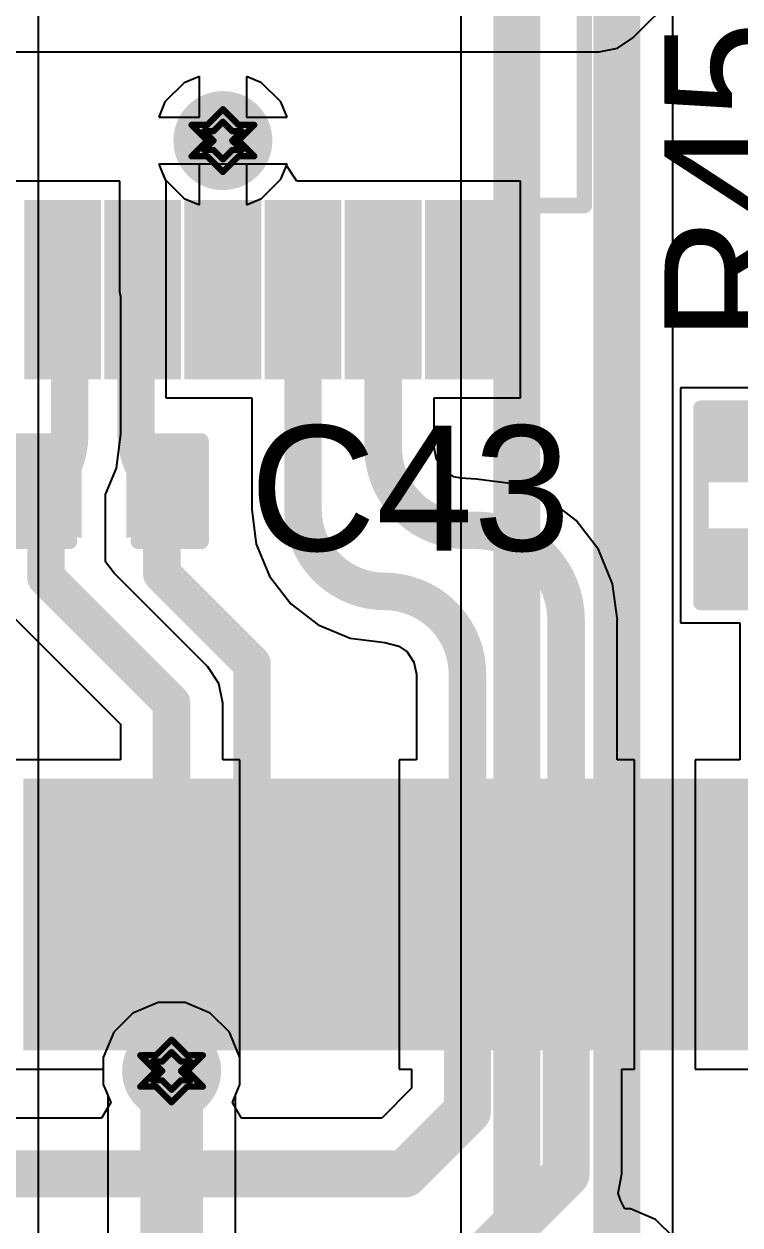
# Model space of a CAD drawing. Header units: inches. Extents: x -18 to 237, y -41 to 211.
# Drawn here: x 58.94 to 64.75, y 59.66 to 69.4 of the extents above; entities that cross this region are included whole.
import ezdxf

# ---------------------------------------------------------------- set-up
doc = ezdxf.new("R2010")
doc.units = ezdxf.units.IN
for name, color, linetype in [('Bottom Layer', 5, 'Continuous'), ('Bottom Solder', 6, 'Continuous'), ('Drill Drawing', 1, 'Continuous'), ('Top Layer', 1, 'Continuous'), ('Top Overlay', 2, 'Continuous'), ('Top Paste', 8, 'Continuous'), ('Top Solder', 216, 'Continuous'), ('Via Holes', 16, 'Continuous')]:
    doc.layers.add(name, color=color, linetype=linetype)
doc.styles.add('Arial', font='', dxfattribs={"height": 0.2})
doc.styles.get('Arial').set_extended_font_data('Arial')

# ---------------------------------------------------------------- blocks, each defined once
blk = doc.blocks.new('SSOP_28_208____25')
at = {"layer": 'Top Layer'}
for points in [[(-4.025, -0.765), (-2.775, -0.765), (-2.775, -1.185), (-4.025, -1.185)], [(-4.025, -1.415), (-2.775, -1.415), (-2.775, -1.835), (-4.025, -1.835)], [(-4.025, -2.065), (-2.775, -2.065), (-2.775, -2.485), (-4.025, -2.485)], [(-4.025, -2.715), (-2.775, -2.715), (-2.775, -3.135), (-4.025, -3.135)], [(-4.025, -3.365), (-2.775, -3.365), (-2.775, -3.785), (-4.025, -3.785)], [(-4.025, -4.015), (-2.775, -4.015), (-2.775, -4.435), (-4.025, -4.435)]]:
    blk.add_hatch(color=1, dxfattribs=at).paths.add_polyline_path(points)
at = {"layer": 'Top Paste'}
for points in [[(-4.025, -0.765), (-2.775, -0.765), (-2.775, -1.185), (-4.025, -1.185)], [(-4.025, -1.415), (-2.775, -1.415), (-2.775, -1.835), (-4.025, -1.835)], [(-4.025, -2.065), (-2.775, -2.065), (-2.775, -2.485), (-4.025, -2.485)], [(-4.025, -2.715), (-2.775, -2.715), (-2.775, -3.135), (-4.025, -3.135)], [(-4.025, -3.365), (-2.775, -3.365), (-2.775, -3.785), (-4.025, -3.785)], [(-4.025, -4.015), (-2.775, -4.015), (-2.775, -4.435), (-4.025, -4.435)]]:
    blk.add_hatch(color=8, dxfattribs=at).paths.add_polyline_path(points)
at = {"layer": 'Top Solder'}
for points in [[(-4.1266, -0.6634), (-2.6734, -0.6634), (-2.6734, -1.2866), (-4.1266, -1.2866)], [(-4.1266, -1.3134), (-2.6734, -1.3134), (-2.6734, -1.9366), (-4.1266, -1.9366)], [(-4.1266, -1.9634), (-2.6734, -1.9634), (-2.6734, -2.5866), (-4.1266, -2.5866)], [(-4.1266, -2.6134), (-2.6734, -2.6134), (-2.6734, -3.2366), (-4.1266, -3.2366)], [(-4.1266, -3.2634), (-2.6734, -3.2634), (-2.6734, -3.8866), (-4.1266, -3.8866)], [(-4.1266, -3.9134), (-2.6734, -3.9134), (-2.6734, -4.5366), (-4.1266, -4.5366)]]:
    blk.add_hatch(color=216, dxfattribs=at).paths.add_polyline_path(points)
at = {"layer": 'Top Overlay'}
for points in [[(-2.7178, -4.6228, 0.127, 0.127, 0), (-2.7178, -5.207, 0.127, 0.127, 0)], [(-2.7178, -5.207, 0.127, 0.127, 0), (2.7178, -5.207, 0.127, 0.127, 0)]]:
    blk.add_lwpolyline(points, format="xyseb", dxfattribs=at)
for points in [[(-2.7496, -4.6228, 0.0635, 0.0635, 1), (-2.686, -4.6228, 0.0635, 0.0635, 1)], [(-2.7496, -5.207, 0.0635, 0.0635, 1), (-2.686, -5.207, 0.0635, 0.0635, 1)], [(-2.7496, -5.207, 0.0635, 0.0635, 1), (-2.686, -5.207, 0.0635, 0.0635, 1)]]:
    blk.add_lwpolyline(points, format="xyseb", close=True, dxfattribs=at)
blk = doc.blocks.new('R___0402_38')
at = {"layer": 'Top Layer'}
for points in [[(-0.6985, -0.3175), (-0.6985, 0.3175), (-0.2413, 0.3175), (-0.2413, -0.3175)], [(0.2413, -0.3175), (0.2413, 0.3175), (0.6985, 0.3175), (0.6985, -0.3175)]]:
    blk.add_hatch(color=1, dxfattribs=at).paths.add_polyline_path(points)
at = {"layer": 'Top Paste'}
for points in [[(-0.6985, -0.3175), (-0.6985, 0.3175), (-0.2413, 0.3175), (-0.2413, -0.3175)], [(0.2413, -0.3175), (0.2413, 0.3175), (0.6985, 0.3175), (0.6985, -0.3175)]]:
    blk.add_hatch(color=8, dxfattribs=at).paths.add_polyline_path(points)
at = {"layer": 'Top Solder'}
for points in [[(-0.7535, -0.3725), (-0.7535, 0.3725), (-0.1863, 0.3725), (-0.1863, -0.3725)], [(0.1863, -0.3725), (0.1863, 0.3725), (0.7535, 0.3725), (0.7535, -0.3725)]]:
    blk.add_hatch(color=216, dxfattribs=at).paths.add_polyline_path(points)
at = {"layer": 'Top Overlay'}
for points in [[(-0.7874, 0.4064, 0.127, 0.127, 0), (0.7874, 0.4064, 0.127, 0.127, 0)], [(-0.7874, 0.4064, 0.127, 0.127, 0), (-0.7874, -0.4064, 0.127, 0.127, 0)], [(0.7874, 0.4064, 0.127, 0.127, 0), (0.7874, -0.4064, 0.127, 0.127, 0)], [(-0.7874, -0.4064, 0.127, 0.127, 0), (0.7874, -0.4064, 0.127, 0.127, 0)], [(-0.8128, -0.4318, 0.00323, 0.00323, 0), (0.8128, -0.4318, 0.00323, 0.00323, 0)]]:
    blk.add_lwpolyline(points, format="xyseb", dxfattribs=at)
for points in [[(-0.8191, 0.4064, 0.0635, 0.0635, 1), (-0.7556, 0.4064, 0.0635, 0.0635, 1)], [(-0.8191, 0.4064, 0.0635, 0.0635, 1), (-0.7556, 0.4064, 0.0635, 0.0635, 1)], [(0.7556, 0.4064, 0.0635, 0.0635, 1), (0.8191, 0.4064, 0.0635, 0.0635, 1)], [(0.7556, 0.4064, 0.0635, 0.0635, 1), (0.8191, 0.4064, 0.0635, 0.0635, 1)], [(-0.8191, -0.4064, 0.0635, 0.0635, 1), (-0.7556, -0.4064, 0.0635, 0.0635, 1)], [(-0.8191, -0.4064, 0.0635, 0.0635, 1), (-0.7556, -0.4064, 0.0635, 0.0635, 1)], [(0.7556, -0.4064, 0.0635, 0.0635, 1), (0.8191, -0.4064, 0.0635, 0.0635, 1)], [(0.7556, -0.4064, 0.0635, 0.0635, 1), (0.8191, -0.4064, 0.0635, 0.0635, 1)], [(-0.8136, -0.4318, 0.00161, 0.00161, 1), (-0.812, -0.4318, 0.00161, 0.00161, 1)], [(0.812, -0.4318, 0.00161, 0.00161, 1), (0.8136, -0.4318, 0.00161, 0.00161, 1)]]:
    blk.add_lwpolyline(points, format="xyseb", close=True, dxfattribs=at)
blk = doc.blocks.new('91304_99_052R2_105')
at = {"layer": 'Top Layer'}
for points in [[(0.1, 3.1), (-0.5, 3.1), (-0.5, 5.1), (0.1, 5.1)], [(0.9, 3.1), (0.3, 3.1), (0.3, 5.1), (0.9, 5.1)], [(1.7, 3.1), (1.1, 3.1), (1.1, 5.1), (1.7, 5.1)], [(2.5, 3.1), (1.9, 3.1), (1.9, 5.1), (2.5, 5.1)], [(3.3, 3.1), (2.7, 3.1), (2.7, 5.1), (3.3, 5.1)], [(4.1, 3.1), (3.5, 3.1), (3.5, 5.1), (4.1, 5.1)], [(4.9, 3.1), (4.3, 3.1), (4.3, 5.1), (4.9, 5.1)], [(5.7, 3.1), (5.1, 3.1), (5.1, 5.1), (5.7, 5.1)]]:
    blk.add_hatch(color=1, dxfattribs=at).paths.add_polyline_path(points)
at = {"layer": 'Top Paste'}
for points in [[(0.1, 3.1), (-0.5, 3.1), (-0.5, 5.1), (0.1, 5.1)], [(0.9, 3.1), (0.3, 3.1), (0.3, 5.1), (0.9, 5.1)], [(1.7, 3.1), (1.1, 3.1), (1.1, 5.1), (1.7, 5.1)], [(2.5, 3.1), (1.9, 3.1), (1.9, 5.1), (2.5, 5.1)], [(3.3, 3.1), (2.7, 3.1), (2.7, 5.1), (3.3, 5.1)], [(4.1, 3.1), (3.5, 3.1), (3.5, 5.1), (4.1, 5.1)], [(4.9, 3.1), (4.3, 3.1), (4.3, 5.1), (4.9, 5.1)], [(5.7, 3.1), (5.1, 3.1), (5.1, 5.1), (5.7, 5.1)]]:
    blk.add_hatch(color=8, dxfattribs=at).paths.add_polyline_path(points)
at = {"layer": 'Top Solder'}
for points in [[(0.2016, 2.9984), (-0.6016, 2.9984), (-0.6016, 5.2016), (0.2016, 5.2016)], [(1.0016, 2.9984), (0.1984, 2.9984), (0.1984, 5.2016), (1.0016, 5.2016)], [(1.8016, 2.9984), (0.9984, 2.9984), (0.9984, 5.2016), (1.8016, 5.2016)], [(2.6016, 2.9984), (1.7984, 2.9984), (1.7984, 5.2016), (2.6016, 5.2016)], [(3.4016, 2.9984), (2.5984, 2.9984), (2.5984, 5.2016), (3.4016, 5.2016)], [(4.2016, 2.9984), (3.3984, 2.9984), (3.3984, 5.2016), (4.2016, 5.2016)], [(5.0016, 2.9984), (4.1984, 2.9984), (4.1984, 5.2016), (5.0016, 5.2016)], [(5.8016, 2.9984), (4.9984, 2.9984), (4.9984, 5.2016), (5.8016, 5.2016)]]:
    blk.add_hatch(color=216, dxfattribs=at).paths.add_polyline_path(points)
blk = doc.blocks.new('C___0402_121')
at = {"layer": 'Top Layer'}
for points in [[(-0.6985, -0.3175), (-0.6985, 0.3175), (-0.2413, 0.3175), (-0.2413, -0.3175)], [(0.2413, -0.3175), (0.2413, 0.3175), (0.6985, 0.3175), (0.6985, -0.3175)]]:
    blk.add_hatch(color=1, dxfattribs=at).paths.add_polyline_path(points)
at = {"layer": 'Top Paste'}
for points in [[(-0.6985, -0.3175), (-0.6985, 0.3175), (-0.2413, 0.3175), (-0.2413, -0.3175)], [(0.2413, -0.3175), (0.2413, 0.3175), (0.6985, 0.3175), (0.6985, -0.3175)]]:
    blk.add_hatch(color=8, dxfattribs=at).paths.add_polyline_path(points)
at = {"layer": 'Top Solder'}
for points in [[(-0.7585, -0.3775), (-0.7585, 0.3775), (-0.1813, 0.3775), (-0.1813, -0.3775)], [(0.1813, -0.3775), (0.1813, 0.3775), (0.7585, 0.3775), (0.7585, -0.3775)]]:
    blk.add_hatch(color=216, dxfattribs=at).paths.add_polyline_path(points)
at = {"layer": 'Top Overlay'}
for points in [[(-0.7874, -0.4064, 0.127, 0.127, 0), (-0.7874, 0.4064, 0.127, 0.127, 0)], [(-0.7874, 0.4064, 0.127, 0.127, 0), (-0.2794, 0.4064, 0.127, 0.127, 0)], [(0.2794, 0.4064, 0.127, 0.127, 0), (0.7874, 0.4064, 0.127, 0.127, 0)], [(0.7874, -0.4064, 0.127, 0.127, 0), (0.7874, 0.4064, 0.127, 0.127, 0)], [(-0.7874, -0.4064, 0.127, 0.127, 0), (-0.2794, -0.4064, 0.127, 0.127, 0)], [(0.2794, -0.4064, 0.127, 0.127, 0), (0.7874, -0.4064, 0.127, 0.127, 0)]]:
    blk.add_lwpolyline(points, format="xyseb", dxfattribs=at)
for points in [[(-0.8191, 0.4064, 0.0635, 0.0635, 1), (-0.7556, 0.4064, 0.0635, 0.0635, 1)], [(-0.8191, 0.4064, 0.0635, 0.0635, 1), (-0.7556, 0.4064, 0.0635, 0.0635, 1)], [(-0.3111, 0.4064, 0.0635, 0.0635, 1), (-0.2477, 0.4064, 0.0635, 0.0635, 1)], [(0.2477, 0.4064, 0.0635, 0.0635, 1), (0.3111, 0.4064, 0.0635, 0.0635, 1)], [(0.7556, 0.4064, 0.0635, 0.0635, 1), (0.8191, 0.4064, 0.0635, 0.0635, 1)], [(0.7556, 0.4064, 0.0635, 0.0635, 1), (0.8191, 0.4064, 0.0635, 0.0635, 1)], [(-0.8191, -0.4064, 0.0635, 0.0635, 1), (-0.7556, -0.4064, 0.0635, 0.0635, 1)], [(-0.8191, -0.4064, 0.0635, 0.0635, 1), (-0.7556, -0.4064, 0.0635, 0.0635, 1)], [(-0.3111, -0.4064, 0.0635, 0.0635, 1), (-0.2477, -0.4064, 0.0635, 0.0635, 1)], [(0.2477, -0.4064, 0.0635, 0.0635, 1), (0.3111, -0.4064, 0.0635, 0.0635, 1)], [(0.7556, -0.4064, 0.0635, 0.0635, 1), (0.8191, -0.4064, 0.0635, 0.0635, 1)], [(0.7556, -0.4064, 0.0635, 0.0635, 1), (0.8191, -0.4064, 0.0635, 0.0635, 1)]]:
    blk.add_lwpolyline(points, format="xyseb", close=True, dxfattribs=at)

msp = doc.modelspace()

# ---------------------------------------------------------------- hatches: boundary and pattern name
at = {"layer": 'Bottom Layer'}
h = msp.add_hatch(color=5, dxfattribs=at)
edge = h.paths.add_edge_path()
edge.add_arc((60.5572, 68.456), 0.3, 0, 360)
h = msp.add_hatch(color=5, dxfattribs=at)
edge = h.paths.add_edge_path()
edge.add_arc((60.1412, 60.9092), 0.3, 0, 360)
at = {"layer": 'Bottom Solder'}
h = msp.add_hatch(color=6, dxfattribs=at)
edge = h.paths.add_edge_path()
edge.add_arc((60.5572, 68.456), 0.4016, 0, 360)
h = msp.add_hatch(color=6, dxfattribs=at)
edge = h.paths.add_edge_path()
edge.add_arc((60.1412, 60.9092), 0.4016, 0, 360)
at = {"layer": 'Top Layer'}
h = msp.add_hatch(color=1, dxfattribs=at)
edge = h.paths.add_edge_path()
edge.add_arc((60.5572, 68.456), 0.3, 0, 360)
msp.add_hatch(color=1, dxfattribs=at).paths.add_polyline_path([(60.6412, 61.1785), (62.0412, 61.1785), (62.0412, 63.1785), (60.6412, 63.1785)])
h = msp.add_hatch(color=1, dxfattribs=at)
edge = h.paths.add_edge_path()
edge.add_arc((60.1412, 60.9092), 0.3, 0, 360)
at = {"layer": 'Top Solder'}
h = msp.add_hatch(color=216, dxfattribs=at)
edge = h.paths.add_edge_path()
edge.add_arc((60.5572, 68.456), 0.4016, 0, 360)
h = msp.add_hatch(color=216, dxfattribs=at)
edge = h.paths.add_edge_path()
edge.add_arc((60.1412, 60.9092), 0.4016, 0, 360)
at = {"layer": 'Via Holes'}
h = msp.add_hatch(color=7, dxfattribs=at)
edge = h.paths.add_edge_path()
edge.add_arc((60.5572, 68.456), 0.15, 0, 360)
h = msp.add_hatch(color=7, dxfattribs=at)
edge = h.paths.add_edge_path()
edge.add_arc((60.1412, 60.9092), 0.15, 0, 360)

# ---------------------------------------------------------------- linework, layer by layer
at = {"layer": 'Bottom Layer'}
for p, q in [((64.2072, 59.5661), (64.2072, 75.6518)), ((59.0604, 56.8876), (59.0604, 72.6977)), ((62.488, 71.9357), (62.488, 58.7804)), ((60.3667, 68.9767), (60.2434, 68.9257)), ((60.3667, 68.6465), (60.3667, 68.9767)), ((60.871, 68.9257), (60.7477, 68.9767)), ((60.7477, 68.9767), (60.7477, 68.6465)), ((60.2434, 68.9257), (60.0875, 68.7698)), ((61.0269, 68.7698), (60.871, 68.9257)), ((60.0875, 68.7698), (60.0365, 68.6465)), ((61.0779, 68.6465), (61.0269, 68.7698)), ((60.0365, 68.6465), (60.3667, 68.6465)), ((60.7477, 68.6465), (61.0779, 68.6465)), ((60.3667, 68.2655), (60.0365, 68.2655)), ((60.0365, 68.2655), (60.0875, 68.1422)), ((60.3667, 67.9353), (60.3667, 68.2655)), ((61.0779, 68.2655), (60.7477, 68.2655)), ((60.7477, 68.2655), (60.7477, 67.9353)), ((61.0269, 68.1422), (61.0779, 68.2655)), ((60.0875, 68.1422), (60.2434, 67.9863)), ((60.871, 67.9863), (61.0269, 68.1422)), ((60.2434, 67.9863), (60.3667, 67.9353)), ((60.7477, 67.9353), (60.871, 67.9863)), ((59.8274, 61.3789), (59.6715, 61.223)), ((60.031, 61.4632), (59.8274, 61.3789)), ((60.2514, 61.4632), (60.031, 61.4632)), ((60.455, 61.3789), (60.2514, 61.4632)), ((60.6109, 61.223), (60.455, 61.3789)), ((59.6715, 61.223), (59.5872, 61.0194)), ((60.6952, 61.0194), (60.6109, 61.223)), ((59.5872, 61.0194), (59.5872, 60.799)), ((60.6952, 60.799), (60.6952, 61.0194)), ((59.5872, 60.799), (59.6232, 60.712)), ((60.6592, 60.712), (60.6952, 60.799)), ((59.6232, 60.712), (59.6232, 58.2718)), ((60.6592, 58.4864), (60.6592, 60.712))]:
    msp.add_line(p, q, dxfattribs=at)
for points in [[(63.754, 59.2358, 0.381, 0.381, 0), (63.754, 75.9821, 0.381, 0.381, 0)], [(62.9412, 58.4501, 0.381, 0.381, 0), (62.9412, 72.266, 0.381, 0.381, 0)], [(60.1412, 58.2718, 0.508, 0.508, 0), (60.1412, 60.9092, 0.508, 0.508, 0)]]:
    msp.add_lwpolyline(points, format="xyseb", dxfattribs=at)
msp.add_lwpolyline([(60.0142, 60.9092, 0.254, 0.254, 1), (60.2682, 60.9092, 0.254, 0.254, 1)], format="xyseb", close=True, dxfattribs=at)
at = {"layer": 'Drill Drawing'}
for points in [[(60.4302, 68.583, 0.0508, 0.0508, 0), (60.5572, 68.71, 0.0508, 0.0508, 0)], [(60.5572, 68.71, 0.0508, 0.0508, 0), (60.6842, 68.583, 0.0508, 0.0508, 0)], [(60.3032, 68.583, 0.0508, 0.0508, 0), (60.4302, 68.456, 0.0508, 0.0508, 0)], [(60.3032, 68.583, 0.0508, 0.0508, 0), (60.4302, 68.583, 0.0508, 0.0508, 0)], [(60.481, 68.5322, 0.0508, 0.0508, 0), (60.5572, 68.6084, 0.0508, 0.0508, 0)], [(60.5572, 68.6084, 0.0508, 0.0508, 0), (60.6334, 68.5322, 0.0508, 0.0508, 0)], [(60.6842, 68.583, 0.0508, 0.0508, 0), (60.8112, 68.583, 0.0508, 0.0508, 0)], [(60.6842, 68.456, 0.0508, 0.0508, 0), (60.8112, 68.583, 0.0508, 0.0508, 0)], [(60.4048, 68.5322, 0.0508, 0.0508, 0), (60.481, 68.456, 0.0508, 0.0508, 0)], [(60.4048, 68.5322, 0.0508, 0.0508, 0), (60.481, 68.5322, 0.0508, 0.0508, 0)], [(60.6334, 68.5322, 0.0508, 0.0508, 0), (60.7096, 68.5322, 0.0508, 0.0508, 0)], [(60.6334, 68.456, 0.0508, 0.0508, 0), (60.7096, 68.5322, 0.0508, 0.0508, 0)], [(60.3032, 68.329, 0.0508, 0.0508, 0), (60.4302, 68.456, 0.0508, 0.0508, 0)], [(60.4048, 68.3798, 0.0508, 0.0508, 0), (60.481, 68.456, 0.0508, 0.0508, 0)], [(60.4048, 68.3798, 0.0508, 0.0508, 0), (60.481, 68.3798, 0.0508, 0.0508, 0)], [(60.481, 68.3798, 0.0508, 0.0508, 0), (60.5572, 68.3036, 0.0508, 0.0508, 0)], [(60.5572, 68.3036, 0.0508, 0.0508, 0), (60.6334, 68.3798, 0.0508, 0.0508, 0)], [(60.6334, 68.456, 0.0508, 0.0508, 0), (60.7096, 68.3798, 0.0508, 0.0508, 0)], [(60.6334, 68.3798, 0.0508, 0.0508, 0), (60.7096, 68.3798, 0.0508, 0.0508, 0)], [(60.6842, 68.456, 0.0508, 0.0508, 0), (60.8112, 68.329, 0.0508, 0.0508, 0)], [(60.3032, 68.329, 0.0508, 0.0508, 0), (60.4302, 68.329, 0.0508, 0.0508, 0)], [(60.4302, 68.329, 0.0508, 0.0508, 0), (60.5572, 68.202, 0.0508, 0.0508, 0)], [(60.5572, 68.202, 0.0508, 0.0508, 0), (60.6842, 68.329, 0.0508, 0.0508, 0)], [(60.6842, 68.329, 0.0508, 0.0508, 0), (60.8112, 68.329, 0.0508, 0.0508, 0)], [(60.0142, 61.0362, 0.0508, 0.0508, 0), (60.1412, 61.1632, 0.0508, 0.0508, 0)], [(60.1412, 61.1632, 0.0508, 0.0508, 0), (60.2682, 61.0362, 0.0508, 0.0508, 0)], [(60.065, 60.9854, 0.0508, 0.0508, 0), (60.1412, 61.0616, 0.0508, 0.0508, 0)], [(60.1412, 61.0616, 0.0508, 0.0508, 0), (60.2174, 60.9854, 0.0508, 0.0508, 0)], [(59.8872, 61.0362, 0.0508, 0.0508, 0), (60.0142, 60.9092, 0.0508, 0.0508, 0)], [(59.8872, 61.0362, 0.0508, 0.0508, 0), (60.0142, 61.0362, 0.0508, 0.0508, 0)], [(59.9888, 60.9854, 0.0508, 0.0508, 0), (60.065, 60.9092, 0.0508, 0.0508, 0)], [(59.9888, 60.9854, 0.0508, 0.0508, 0), (60.065, 60.9854, 0.0508, 0.0508, 0)], [(60.2174, 60.9854, 0.0508, 0.0508, 0), (60.2936, 60.9854, 0.0508, 0.0508, 0)], [(60.2174, 60.9092, 0.0508, 0.0508, 0), (60.2936, 60.9854, 0.0508, 0.0508, 0)], [(60.2682, 61.0362, 0.0508, 0.0508, 0), (60.3952, 61.0362, 0.0508, 0.0508, 0)], [(60.2682, 60.9092, 0.0508, 0.0508, 0), (60.3952, 61.0362, 0.0508, 0.0508, 0)], [(59.8872, 60.7822, 0.0508, 0.0508, 0), (60.0142, 60.9092, 0.0508, 0.0508, 0)], [(59.9888, 60.833, 0.0508, 0.0508, 0), (60.065, 60.9092, 0.0508, 0.0508, 0)], [(60.2174, 60.9092, 0.0508, 0.0508, 0), (60.2936, 60.833, 0.0508, 0.0508, 0)], [(60.2682, 60.9092, 0.0508, 0.0508, 0), (60.3952, 60.7822, 0.0508, 0.0508, 0)], [(59.8872, 60.7822, 0.0508, 0.0508, 0), (60.0142, 60.7822, 0.0508, 0.0508, 0)], [(59.9888, 60.833, 0.0508, 0.0508, 0), (60.065, 60.833, 0.0508, 0.0508, 0)], [(60.0142, 60.7822, 0.0508, 0.0508, 0), (60.1412, 60.6552, 0.0508, 0.0508, 0)], [(60.065, 60.833, 0.0508, 0.0508, 0), (60.1412, 60.7568, 0.0508, 0.0508, 0)], [(60.1412, 60.7568, 0.0508, 0.0508, 0), (60.2174, 60.833, 0.0508, 0.0508, 0)], [(60.1412, 60.6552, 0.0508, 0.0508, 0), (60.2682, 60.7822, 0.0508, 0.0508, 0)], [(60.2174, 60.833, 0.0508, 0.0508, 0), (60.2936, 60.833, 0.0508, 0.0508, 0)], [(60.2682, 60.7822, 0.0508, 0.0508, 0), (60.3952, 60.7822, 0.0508, 0.0508, 0)]]:
    msp.add_lwpolyline(points, format="xyseb", dxfattribs=at)
for points in [[(60.5445, 68.71, 0.0254, 0.0254, 1), (60.5699, 68.71, 0.0254, 0.0254, 1)], [(60.5445, 68.71, 0.0254, 0.0254, 1), (60.5699, 68.71, 0.0254, 0.0254, 1)], [(60.2905, 68.583, 0.0254, 0.0254, 1), (60.3159, 68.583, 0.0254, 0.0254, 1)], [(60.2905, 68.583, 0.0254, 0.0254, 1), (60.3159, 68.583, 0.0254, 0.0254, 1)], [(60.4175, 68.583, 0.0254, 0.0254, 1), (60.4429, 68.583, 0.0254, 0.0254, 1)], [(60.4175, 68.583, 0.0254, 0.0254, 1), (60.4429, 68.583, 0.0254, 0.0254, 1)], [(60.5445, 68.6084, 0.0254, 0.0254, 1), (60.5699, 68.6084, 0.0254, 0.0254, 1)], [(60.5445, 68.6084, 0.0254, 0.0254, 1), (60.5699, 68.6084, 0.0254, 0.0254, 1)], [(60.6715, 68.583, 0.0254, 0.0254, 1), (60.6969, 68.583, 0.0254, 0.0254, 1)], [(60.6715, 68.583, 0.0254, 0.0254, 1), (60.6969, 68.583, 0.0254, 0.0254, 1)], [(60.7985, 68.583, 0.0254, 0.0254, 1), (60.8239, 68.583, 0.0254, 0.0254, 1)], [(60.7985, 68.583, 0.0254, 0.0254, 1), (60.8239, 68.583, 0.0254, 0.0254, 1)], [(60.3921, 68.5322, 0.0254, 0.0254, 1), (60.4175, 68.5322, 0.0254, 0.0254, 1)], [(60.3921, 68.5322, 0.0254, 0.0254, 1), (60.4175, 68.5322, 0.0254, 0.0254, 1)], [(60.4683, 68.5322, 0.0254, 0.0254, 1), (60.4937, 68.5322, 0.0254, 0.0254, 1)], [(60.4683, 68.5322, 0.0254, 0.0254, 1), (60.4937, 68.5322, 0.0254, 0.0254, 1)], [(60.6207, 68.5322, 0.0254, 0.0254, 1), (60.6461, 68.5322, 0.0254, 0.0254, 1)], [(60.6207, 68.5322, 0.0254, 0.0254, 1), (60.6461, 68.5322, 0.0254, 0.0254, 1)], [(60.6969, 68.5322, 0.0254, 0.0254, 1), (60.7223, 68.5322, 0.0254, 0.0254, 1)], [(60.6969, 68.5322, 0.0254, 0.0254, 1), (60.7223, 68.5322, 0.0254, 0.0254, 1)], [(60.3921, 68.3798, 0.0254, 0.0254, 1), (60.4175, 68.3798, 0.0254, 0.0254, 1)], [(60.3921, 68.3798, 0.0254, 0.0254, 1), (60.4175, 68.3798, 0.0254, 0.0254, 1)], [(60.4175, 68.456, 0.0254, 0.0254, 1), (60.4429, 68.456, 0.0254, 0.0254, 1)], [(60.4175, 68.456, 0.0254, 0.0254, 1), (60.4429, 68.456, 0.0254, 0.0254, 1)], [(60.4683, 68.456, 0.0254, 0.0254, 1), (60.4937, 68.456, 0.0254, 0.0254, 1)], [(60.4683, 68.456, 0.0254, 0.0254, 1), (60.4937, 68.456, 0.0254, 0.0254, 1)], [(60.4683, 68.3798, 0.0254, 0.0254, 1), (60.4937, 68.3798, 0.0254, 0.0254, 1)], [(60.4683, 68.3798, 0.0254, 0.0254, 1), (60.4937, 68.3798, 0.0254, 0.0254, 1)], [(60.6207, 68.456, 0.0254, 0.0254, 1), (60.6461, 68.456, 0.0254, 0.0254, 1)], [(60.6207, 68.456, 0.0254, 0.0254, 1), (60.6461, 68.456, 0.0254, 0.0254, 1)], [(60.6207, 68.3798, 0.0254, 0.0254, 1), (60.6461, 68.3798, 0.0254, 0.0254, 1)], [(60.6207, 68.3798, 0.0254, 0.0254, 1), (60.6461, 68.3798, 0.0254, 0.0254, 1)], [(60.6715, 68.456, 0.0254, 0.0254, 1), (60.6969, 68.456, 0.0254, 0.0254, 1)], [(60.6715, 68.456, 0.0254, 0.0254, 1), (60.6969, 68.456, 0.0254, 0.0254, 1)], [(60.6969, 68.3798, 0.0254, 0.0254, 1), (60.7223, 68.3798, 0.0254, 0.0254, 1)], [(60.6969, 68.3798, 0.0254, 0.0254, 1), (60.7223, 68.3798, 0.0254, 0.0254, 1)], [(60.2905, 68.329, 0.0254, 0.0254, 1), (60.3159, 68.329, 0.0254, 0.0254, 1)], [(60.2905, 68.329, 0.0254, 0.0254, 1), (60.3159, 68.329, 0.0254, 0.0254, 1)], [(60.4175, 68.329, 0.0254, 0.0254, 1), (60.4429, 68.329, 0.0254, 0.0254, 1)], [(60.4175, 68.329, 0.0254, 0.0254, 1), (60.4429, 68.329, 0.0254, 0.0254, 1)], [(60.5445, 68.3036, 0.0254, 0.0254, 1), (60.5699, 68.3036, 0.0254, 0.0254, 1)], [(60.5445, 68.3036, 0.0254, 0.0254, 1), (60.5699, 68.3036, 0.0254, 0.0254, 1)], [(60.6715, 68.329, 0.0254, 0.0254, 1), (60.6969, 68.329, 0.0254, 0.0254, 1)], [(60.6715, 68.329, 0.0254, 0.0254, 1), (60.6969, 68.329, 0.0254, 0.0254, 1)], [(60.7985, 68.329, 0.0254, 0.0254, 1), (60.8239, 68.329, 0.0254, 0.0254, 1)], [(60.7985, 68.329, 0.0254, 0.0254, 1), (60.8239, 68.329, 0.0254, 0.0254, 1)], [(60.5445, 68.202, 0.0254, 0.0254, 1), (60.5699, 68.202, 0.0254, 0.0254, 1)], [(60.5445, 68.202, 0.0254, 0.0254, 1), (60.5699, 68.202, 0.0254, 0.0254, 1)], [(60.1285, 61.1632, 0.0254, 0.0254, 1), (60.1539, 61.1632, 0.0254, 0.0254, 1)], [(60.1285, 61.1632, 0.0254, 0.0254, 1), (60.1539, 61.1632, 0.0254, 0.0254, 1)], [(60.1285, 61.0616, 0.0254, 0.0254, 1), (60.1539, 61.0616, 0.0254, 0.0254, 1)], [(60.1285, 61.0616, 0.0254, 0.0254, 1), (60.1539, 61.0616, 0.0254, 0.0254, 1)], [(59.8745, 61.0362, 0.0254, 0.0254, 1), (59.8999, 61.0362, 0.0254, 0.0254, 1)], [(59.8745, 61.0362, 0.0254, 0.0254, 1), (59.8999, 61.0362, 0.0254, 0.0254, 1)], [(59.9761, 60.9854, 0.0254, 0.0254, 1), (60.0015, 60.9854, 0.0254, 0.0254, 1)], [(59.9761, 60.9854, 0.0254, 0.0254, 1), (60.0015, 60.9854, 0.0254, 0.0254, 1)], [(60.0015, 61.0362, 0.0254, 0.0254, 1), (60.0269, 61.0362, 0.0254, 0.0254, 1)], [(60.0015, 61.0362, 0.0254, 0.0254, 1), (60.0269, 61.0362, 0.0254, 0.0254, 1)], [(60.0523, 60.9854, 0.0254, 0.0254, 1), (60.0777, 60.9854, 0.0254, 0.0254, 1)], [(60.0523, 60.9854, 0.0254, 0.0254, 1), (60.0777, 60.9854, 0.0254, 0.0254, 1)], [(60.2047, 60.9854, 0.0254, 0.0254, 1), (60.2301, 60.9854, 0.0254, 0.0254, 1)], [(60.2047, 60.9854, 0.0254, 0.0254, 1), (60.2301, 60.9854, 0.0254, 0.0254, 1)], [(60.2555, 61.0362, 0.0254, 0.0254, 1), (60.2809, 61.0362, 0.0254, 0.0254, 1)], [(60.2555, 61.0362, 0.0254, 0.0254, 1), (60.2809, 61.0362, 0.0254, 0.0254, 1)], [(60.2809, 60.9854, 0.0254, 0.0254, 1), (60.3063, 60.9854, 0.0254, 0.0254, 1)], [(60.2809, 60.9854, 0.0254, 0.0254, 1), (60.3063, 60.9854, 0.0254, 0.0254, 1)], [(60.3825, 61.0362, 0.0254, 0.0254, 1), (60.4079, 61.0362, 0.0254, 0.0254, 1)], [(60.3825, 61.0362, 0.0254, 0.0254, 1), (60.4079, 61.0362, 0.0254, 0.0254, 1)], [(60.0015, 60.9092, 0.0254, 0.0254, 1), (60.0269, 60.9092, 0.0254, 0.0254, 1)], [(60.0015, 60.9092, 0.0254, 0.0254, 1), (60.0269, 60.9092, 0.0254, 0.0254, 1)], [(60.0523, 60.9092, 0.0254, 0.0254, 1), (60.0777, 60.9092, 0.0254, 0.0254, 1)], [(60.0523, 60.9092, 0.0254, 0.0254, 1), (60.0777, 60.9092, 0.0254, 0.0254, 1)], [(60.2047, 60.9092, 0.0254, 0.0254, 1), (60.2301, 60.9092, 0.0254, 0.0254, 1)], [(60.2047, 60.9092, 0.0254, 0.0254, 1), (60.2301, 60.9092, 0.0254, 0.0254, 1)], [(60.2555, 60.9092, 0.0254, 0.0254, 1), (60.2809, 60.9092, 0.0254, 0.0254, 1)], [(60.2555, 60.9092, 0.0254, 0.0254, 1), (60.2809, 60.9092, 0.0254, 0.0254, 1)], [(59.8745, 60.7822, 0.0254, 0.0254, 1), (59.8999, 60.7822, 0.0254, 0.0254, 1)], [(59.8745, 60.7822, 0.0254, 0.0254, 1), (59.8999, 60.7822, 0.0254, 0.0254, 1)], [(59.9761, 60.833, 0.0254, 0.0254, 1), (60.0015, 60.833, 0.0254, 0.0254, 1)], [(59.9761, 60.833, 0.0254, 0.0254, 1), (60.0015, 60.833, 0.0254, 0.0254, 1)], [(60.0015, 60.7822, 0.0254, 0.0254, 1), (60.0269, 60.7822, 0.0254, 0.0254, 1)], [(60.0015, 60.7822, 0.0254, 0.0254, 1), (60.0269, 60.7822, 0.0254, 0.0254, 1)], [(60.0523, 60.833, 0.0254, 0.0254, 1), (60.0777, 60.833, 0.0254, 0.0254, 1)], [(60.0523, 60.833, 0.0254, 0.0254, 1), (60.0777, 60.833, 0.0254, 0.0254, 1)], [(60.2047, 60.833, 0.0254, 0.0254, 1), (60.2301, 60.833, 0.0254, 0.0254, 1)], [(60.2047, 60.833, 0.0254, 0.0254, 1), (60.2301, 60.833, 0.0254, 0.0254, 1)], [(60.2555, 60.7822, 0.0254, 0.0254, 1), (60.2809, 60.7822, 0.0254, 0.0254, 1)], [(60.2555, 60.7822, 0.0254, 0.0254, 1), (60.2809, 60.7822, 0.0254, 0.0254, 1)], [(60.2809, 60.833, 0.0254, 0.0254, 1), (60.3063, 60.833, 0.0254, 0.0254, 1)], [(60.2809, 60.833, 0.0254, 0.0254, 1), (60.3063, 60.833, 0.0254, 0.0254, 1)], [(60.3825, 60.7822, 0.0254, 0.0254, 1), (60.4079, 60.7822, 0.0254, 0.0254, 1)], [(60.3825, 60.7822, 0.0254, 0.0254, 1), (60.4079, 60.7822, 0.0254, 0.0254, 1)], [(60.1285, 60.7568, 0.0254, 0.0254, 1), (60.1539, 60.7568, 0.0254, 0.0254, 1)], [(60.1285, 60.7568, 0.0254, 0.0254, 1), (60.1539, 60.7568, 0.0254, 0.0254, 1)], [(60.1285, 60.6552, 0.0254, 0.0254, 1), (60.1539, 60.6552, 0.0254, 0.0254, 1)], [(60.1285, 60.6552, 0.0254, 0.0254, 1), (60.1539, 60.6552, 0.0254, 0.0254, 1)]]:
    msp.add_lwpolyline(points, format="xyseb", close=True, dxfattribs=at)
at = {"layer": 'Top Layer'}
for p, q in [((63.8831, 69.2885), (64.6119, 70.0172)), ((63.7571, 69.2043), (63.8831, 69.2885)), ((50.407, 69.1747), (63.6084, 69.1747)), ((63.6084, 69.1747), (63.7571, 69.2043)), ((60.3667, 68.9767), (60.2434, 68.9257)), ((60.3667, 68.6465), (60.3667, 68.9767)), ((60.871, 68.9257), (60.7477, 68.9767)), ((60.7477, 68.9767), (60.7477, 68.6465)), ((60.2434, 68.9257), (60.0875, 68.7698)), ((61.0269, 68.7698), (60.871, 68.9257)), ((60.0875, 68.7698), (60.0365, 68.6465)), ((61.0779, 68.6465), (61.0269, 68.7698)), ((60.0365, 68.6465), (60.3667, 68.6465)), ((60.7477, 68.6465), (61.0779, 68.6465)), ((61.0779, 68.2655), (60.0365, 68.2655)), ((60.0365, 68.2655), (60.0476, 68.2386)), ((60.0476, 68.2386), (60.0932, 68.1263)), ((61.0729, 68.2533), (61.0779, 68.2655)), ((61.1577, 68.1263), (61.0729, 68.2533)), ((59.7212, 68.1263), (56.6077, 68.1263)), ((59.7212, 67.2297), (59.7212, 68.1263)), ((60.0932, 68.1263), (60.0932, 68.1263)), ((60.0932, 68.1263), (60.0932, 68.1263)), ((60.0932, 68.1263), (60.0932, 66.3683)), ((62.9712, 68.1263), (61.1577, 68.1263)), ((62.9712, 66.3683), (62.9712, 68.1263)), ((59.7292, 67.1897), (59.7212, 67.2297)), ((59.7292, 66.0755), (59.7292, 67.1897)), ((66.4135, 66.4499), (64.2705, 66.4499)), ((64.2705, 66.4499), (64.2705, 65.4847)), ((60.0932, 66.3683), (60.7928, 66.3683)), ((60.7928, 66.3683), (60.7928, 65.4614)), ((62.2716, 65.9673), (62.2716, 66.3683)), ((62.2716, 66.3683), (62.9712, 66.3683)), ((59.6939, 65.7981), (59.7304, 66.0755)), ((59.7304, 66.0755), (59.7292, 66.0755)), ((62.2714, 65.9667), (62.2716, 65.9673)), ((62.291, 65.8682), (62.2714, 65.9667)), ((62.3472, 65.7842), (62.291, 65.8682)), ((59.6053, 65.5844), (59.6939, 65.7981)), ((62.4312, 65.728), (62.3472, 65.7842)), ((62.488, 65.7167), (62.4312, 65.728)), ((62.6123, 65.7104), (62.488, 65.7167)), ((62.9087, 65.6714), (62.6123, 65.7104)), ((62.6123, 65.7104), (62.6123, 65.7104)), ((63.1849, 65.557), (62.9087, 65.6714)), ((59.6053, 65.0402), (59.6053, 65.5844)), ((63.422, 65.375), (63.1849, 65.557)), ((64.2705, 65.4847), (64.2705, 64.5449)), ((60.7928, 65.4614), (60.7916, 65.4614)), ((60.7916, 65.4614), (60.8283, 65.1824)), ((63.604, 65.1379), (63.422, 65.375)), ((60.8283, 65.1824), (60.936, 64.9223)), ((63.7184, 64.8617), (63.604, 65.1379)), ((59.6749, 64.9457), (59.6053, 65.0402)), ((59.6053, 65.0402), (59.6053, 65.0402)), ((59.6053, 65.0402), (59.6053, 65.0402)), ((60.4342, 64.1864), (59.6749, 64.9457)), ((60.936, 64.9223), (61.1074, 64.699)), ((63.7574, 64.5653), (63.7184, 64.8617)), ((61.1074, 64.699), (61.3306, 64.5277)), ((58.8297, 64.6189), (59.7268, 63.7218)), ((61.3306, 64.5277), (61.5907, 64.42)), ((63.7556, 63.4325), (63.7556, 64.5653)), ((63.7556, 64.5653), (63.7574, 64.5653)), ((64.2705, 64.5449), (64.7505, 64.5449)), ((64.7505, 64.5449), (64.7505, 63.4325)), ((61.5907, 64.42), (61.8697, 64.3833)), ((61.8697, 64.3833), (61.8697, 64.3833)), ((61.8697, 64.3833), (61.9847, 64.3541)), ((61.9847, 64.3541), (62.0517, 64.3094)), ((62.0517, 64.3094), (62.1075, 64.2259)), ((62.1075, 64.2259), (62.1269, 64.1279)), ((60.524, 64.052), (60.4342, 64.1864)), ((62.1269, 64.1279), (62.1268, 64.1274)), ((62.1268, 64.1274), (62.1268, 63.4325)), ((60.5556, 63.8934), (60.524, 64.052)), ((60.5556, 63.4325), (60.5556, 63.8934)), ((59.7268, 63.7218), (59.7268, 63.4325)), ((59.7268, 63.4325), (57.9872, 63.4325)), ((60.6952, 63.4325), (60.5556, 63.4325)), ((60.6952, 60.799), (60.6952, 63.4325)), ((62.1268, 63.4325), (61.9872, 63.4325)), ((61.9872, 63.4325), (61.9872, 60.9245)), ((63.8952, 63.4325), (63.7556, 63.4325)), ((63.8952, 60.9245), (63.8952, 63.4325)), ((64.7505, 63.4325), (64.3872, 63.4325)), ((64.3872, 63.4325), (64.3872, 60.9245)), ((57.9872, 60.9245), (59.5872, 60.9245)), ((59.5872, 60.9245), (59.5872, 60.799)), ((61.9872, 60.9245), (62.088, 60.9245)), ((62.088, 60.9245), (62.088, 60.7697)), ((63.7944, 60.074), (63.7944, 60.9245)), ((63.7944, 60.9245), (63.8952, 60.9245)), ((64.3872, 60.9245), (66.2952, 60.9245)), ((59.5872, 60.799), (59.6472, 60.6542)), ((60.6352, 60.6542), (60.6952, 60.799)), ((62.088, 60.7697), (61.8455, 60.5272)), ((59.6472, 60.6542), (59.5738, 60.5272)), ((60.7086, 60.5272), (60.6352, 60.6542)), ((59.5738, 60.5272), (57.4057, 60.5272)), ((61.8455, 60.5272), (60.7086, 60.5272)), ((63.7631, 59.9168), (63.7944, 60.074)), ((63.7817, 59.8598), (63.7631, 59.9168)), ((63.8191, 59.7898), (63.7817, 59.8598)), ((63.8642, 59.7898), (63.8191, 59.7898)), ((64.0678, 59.7055), (63.8642, 59.7898)), ((64.2237, 59.5496), (64.0678, 59.7055))]:
    msp.add_line(p, q, dxfattribs=at)
for points in [[(59.2572, 67.2473, 0.3048, 0.3048, 0), (59.3148, 67.1897, 0.3048, 0.3048, 0)], [(59.3148, 66.0755, 0.3048, 0.3048, 0), (59.3148, 67.1897, 0.3048, 0.3048, 0)], [(59.8529, 67.193, 0.3048, 0.3048, 0), (59.9072, 67.2473, 0.3048, 0.3048, 0)], [(59.8529, 66.0883, 0.3048, 0.3048, 0), (59.8529, 67.193, 0.3048, 0.3048, 0)], [(61.2072, 65.4614, 0.3048, 0.3048, 0), (61.2072, 67.2473, 0.3048, 0.3048, 0)], [(61.8572, 65.9673, 0.3048, 0.3048, 0), (61.8572, 67.2473, 0.3048, 0.3048, 0)], [(59.3148, 66.0755, 0.3048, 0.3048, -0.198912), (59.1227, 65.6117, 0.3048, 0.3048, 0)], [(60.0417, 65.6325, 0.3048, 0.3048, -0.198912), (59.8529, 66.0883, 0.3048, 0.3048, 0)], [(62.5303, 65.2942, 0.3048, 0.3048, -0.414214), (61.8572, 65.9673, 0.3048, 0.3048, 0)], [(59.1227, 64.9119, 0.3048, 0.3048, 0), (59.1227, 65.6117, 0.3048, 0.3048, 0)], [(60.0625, 64.9425, 0.3048, 0.3048, 0), (60.0625, 65.6117, 0.3048, 0.3048, 0)], [(61.8697, 64.7989, 0.3048, 0.3048, -0.414214), (61.2072, 65.4614, 0.3048, 0.3048, 0)], [(62.5303, 65.2942, 0.3048, 0.3048, 0), (62.6123, 65.2942, 0.3048, 0.3048, 0)], [(62.6123, 65.2942, 0.3048, 0.3048, -0.414214), (63.3412, 64.5653, 0.3048, 0.3048, 0)], [(60.0625, 64.9425, 0.3048, 0.3048, 0), (60.7936, 64.2114, 0.3048, 0.3048, 0)], [(59.1227, 64.9119, 0.3048, 0.3048, 0), (60.1412, 63.8934, 0.3048, 0.3048, 0)], [(61.8697, 64.7989, 0.3048, 0.3048, -0.414214), (62.5412, 64.1274, 0.3048, 0.3048, 0)], [(63.3412, 62.1785, 0.3048, 0.3048, 0), (63.3412, 64.5653, 0.3048, 0.3048, 0)], [(60.7936, 62.3261, 0.3048, 0.3048, 0), (60.7936, 64.2114, 0.3048, 0.3048, 0)], [(62.5412, 62.1785, 0.3048, 0.3048, 0), (62.5412, 64.1274, 0.3048, 0.3048, 0)], [(60.1412, 62.1785, 0.3048, 0.3048, 0), (60.1412, 63.8934, 0.3048, 0.3048, 0)], [(60.7936, 62.3261, 0.3048, 0.3048, 0), (60.9412, 62.1785, 0.3048, 0.3048, 0)], [(60.1412, 62.1785, 0.508, 0.508, 0), (60.1442, 62.1755, 0.508, 0.508, 0)], [(60.1442, 60.9122, 0.508, 0.508, 0), (60.1442, 62.1755, 0.508, 0.508, 0)], [(60.9412, 62.1785, 0.508, 0.508, 0), (61.2072, 61.9125, 0.508, 0.508, 0)], [(62.5412, 60.582, 0.381, 0.381, 0), (62.5412, 62.1785, 0.381, 0.381, 0)], [(63.3412, 60.074, 0.381, 0.381, 0), (63.3412, 62.1785, 0.381, 0.381, 0)], [(60.1412, 60.9092, 0.508, 0.508, 0), (60.1442, 60.9122, 0.508, 0.508, 0)], [(62.0332, 60.074, 0.381, 0.381, 0), (62.5412, 60.582, 0.381, 0.381, 0)], [(57.0754, 60.074, 0.381, 0.381, 0), (62.0332, 60.074, 0.381, 0.381, 0)], [(62.3252, 59.058, 0.381, 0.381, 0), (63.3412, 60.074, 0.381, 0.381, 0)]]:
    msp.add_lwpolyline(points, format="xyseb", dxfattribs=at)
for points in [[(59.181, 67.2473, 0.1524, 0.1524, 1), (59.3334, 67.2473, 0.1524, 0.1524, 1)], [(59.2386, 67.1897, 0.1524, 0.1524, 1), (59.391, 67.1897, 0.1524, 0.1524, 1)], [(59.2386, 67.1897, 0.1524, 0.1524, 1), (59.391, 67.1897, 0.1524, 0.1524, 1)], [(59.7767, 67.193, 0.1524, 0.1524, 1), (59.9291, 67.193, 0.1524, 0.1524, 1)], [(59.7767, 67.193, 0.1524, 0.1524, 1), (59.9291, 67.193, 0.1524, 0.1524, 1)], [(59.831, 67.2473, 0.1524, 0.1524, 1), (59.9834, 67.2473, 0.1524, 0.1524, 1)], [(61.131, 67.2473, 0.1524, 0.1524, 1), (61.2834, 67.2473, 0.1524, 0.1524, 1)], [(61.781, 67.2473, 0.1524, 0.1524, 1), (61.9334, 67.2473, 0.1524, 0.1524, 1)], [(59.2386, 66.0755, 0.1524, 0.1524, 1), (59.391, 66.0755, 0.1524, 0.1524, 1)], [(59.2386, 66.0755, 0.1524, 0.1524, 1), (59.391, 66.0755, 0.1524, 0.1524, 1)], [(59.7767, 66.0883, 0.1524, 0.1524, 1), (59.9291, 66.0883, 0.1524, 0.1524, 1)], [(59.7767, 66.0883, 0.1524, 0.1524, 1), (59.9291, 66.0883, 0.1524, 0.1524, 1)], [(61.781, 65.9673, 0.1524, 0.1524, 1), (61.9334, 65.9673, 0.1524, 0.1524, 1)], [(61.781, 65.9673, 0.1524, 0.1524, 1), (61.9334, 65.9673, 0.1524, 0.1524, 1)], [(59.0465, 65.6117, 0.1524, 0.1524, 1), (59.1989, 65.6117, 0.1524, 0.1524, 1)], [(59.0465, 65.6117, 0.1524, 0.1524, 1), (59.1989, 65.6117, 0.1524, 0.1524, 1)], [(59.9655, 65.6325, 0.1524, 0.1524, 1), (60.1179, 65.6325, 0.1524, 0.1524, 1)], [(59.9863, 65.6117, 0.1524, 0.1524, 1), (60.1387, 65.6117, 0.1524, 0.1524, 1)], [(61.131, 65.4614, 0.1524, 0.1524, 1), (61.2834, 65.4614, 0.1524, 0.1524, 1)], [(61.131, 65.4614, 0.1524, 0.1524, 1), (61.2834, 65.4614, 0.1524, 0.1524, 1)], [(62.4541, 65.2942, 0.1524, 0.1524, 1), (62.6065, 65.2942, 0.1524, 0.1524, 1)], [(62.4541, 65.2942, 0.1524, 0.1524, 1), (62.6065, 65.2942, 0.1524, 0.1524, 1)], [(62.5361, 65.2942, 0.1524, 0.1524, 1), (62.6885, 65.2942, 0.1524, 0.1524, 1)], [(62.5361, 65.2942, 0.1524, 0.1524, 1), (62.6885, 65.2942, 0.1524, 0.1524, 1)], [(59.9863, 64.9425, 0.1524, 0.1524, 1), (60.1387, 64.9425, 0.1524, 0.1524, 1)], [(59.9863, 64.9425, 0.1524, 0.1524, 1), (60.1387, 64.9425, 0.1524, 0.1524, 1)], [(59.0465, 64.9119, 0.1524, 0.1524, 1), (59.1989, 64.9119, 0.1524, 0.1524, 1)], [(59.0465, 64.9119, 0.1524, 0.1524, 1), (59.1989, 64.9119, 0.1524, 0.1524, 1)], [(61.7935, 64.7989, 0.1524, 0.1524, 1), (61.9459, 64.7989, 0.1524, 0.1524, 1)], [(61.7935, 64.7989, 0.1524, 0.1524, 1), (61.9459, 64.7989, 0.1524, 0.1524, 1)], [(63.265, 64.5653, 0.1524, 0.1524, 1), (63.4174, 64.5653, 0.1524, 0.1524, 1)], [(63.265, 64.5653, 0.1524, 0.1524, 1), (63.4174, 64.5653, 0.1524, 0.1524, 1)], [(60.7174, 64.2114, 0.1524, 0.1524, 1), (60.8698, 64.2114, 0.1524, 0.1524, 1)], [(60.7174, 64.2114, 0.1524, 0.1524, 1), (60.8698, 64.2114, 0.1524, 0.1524, 1)], [(62.465, 64.1274, 0.1524, 0.1524, 1), (62.6174, 64.1274, 0.1524, 0.1524, 1)], [(62.465, 64.1274, 0.1524, 0.1524, 1), (62.6174, 64.1274, 0.1524, 0.1524, 1)], [(60.065, 63.8934, 0.1524, 0.1524, 1), (60.2174, 63.8934, 0.1524, 0.1524, 1)], [(60.065, 63.8934, 0.1524, 0.1524, 1), (60.2174, 63.8934, 0.1524, 0.1524, 1)], [(60.7174, 62.3261, 0.1524, 0.1524, 1), (60.8698, 62.3261, 0.1524, 0.1524, 1)], [(60.7174, 62.3261, 0.1524, 0.1524, 1), (60.8698, 62.3261, 0.1524, 0.1524, 1)], [(60.0142, 62.1785, 0.254, 0.254, 1), (60.2682, 62.1785, 0.254, 0.254, 1)], [(60.0172, 62.1755, 0.254, 0.254, 1), (60.2712, 62.1755, 0.254, 0.254, 1)], [(60.0172, 62.1755, 0.254, 0.254, 1), (60.2712, 62.1755, 0.254, 0.254, 1)], [(60.8142, 62.1785, 0.254, 0.254, 1), (61.0682, 62.1785, 0.254, 0.254, 1)], [(62.446, 62.1785, 0.1905, 0.1905, 1), (62.6365, 62.1785, 0.1905, 0.1905, 1)], [(63.2459, 62.1785, 0.1905, 0.1905, 1), (63.4364, 62.1785, 0.1905, 0.1905, 1)], [(60.065, 62.1785, 0.1524, 0.1524, 1), (60.2174, 62.1785, 0.1524, 0.1524, 1)], [(60.865, 62.1785, 0.1524, 0.1524, 1), (61.0174, 62.1785, 0.1524, 0.1524, 1)], [(62.465, 62.1785, 0.1524, 0.1524, 1), (62.6174, 62.1785, 0.1524, 0.1524, 1)], [(63.265, 62.1785, 0.1524, 0.1524, 1), (63.4174, 62.1785, 0.1524, 0.1524, 1)], [(61.0802, 61.9125, 0.254, 0.254, 1), (61.3342, 61.9125, 0.254, 0.254, 1)], [(60.0142, 60.9092, 0.254, 0.254, 1), (60.2682, 60.9092, 0.254, 0.254, 1)], [(60.0172, 60.9122, 0.254, 0.254, 1), (60.2712, 60.9122, 0.254, 0.254, 1)], [(60.0172, 60.9122, 0.254, 0.254, 1), (60.2712, 60.9122, 0.254, 0.254, 1)], [(62.446, 60.582, 0.1905, 0.1905, 1), (62.6365, 60.582, 0.1905, 0.1905, 1)], [(62.446, 60.582, 0.1905, 0.1905, 1), (62.6365, 60.582, 0.1905, 0.1905, 1)], [(61.938, 60.074, 0.1905, 0.1905, 1), (62.1285, 60.074, 0.1905, 0.1905, 1)], [(61.938, 60.074, 0.1905, 0.1905, 1), (62.1285, 60.074, 0.1905, 0.1905, 1)], [(63.2459, 60.074, 0.1905, 0.1905, 1), (63.4364, 60.074, 0.1905, 0.1905, 1)], [(63.2459, 60.074, 0.1905, 0.1905, 1), (63.4364, 60.074, 0.1905, 0.1905, 1)]]:
    msp.add_lwpolyline(points, format="xyseb", close=True, dxfattribs=at)

# ---------------------------------------------------------------- block references
at = {"rotation": 90}
for name, p in [('SSOP_28_208____25', (58.2822, 70.6473)), ('R___0402_38', (64.842, 65.4974))]:
    msp.add_blockref(name, p, dxfattribs=at)
for name, p in [('C___0402_121', (59.5926, 65.6117)), ('91304_99_052R2_105', (59.5412, 58.0785))]:
    msp.add_blockref(name, p)

# ---------------------------------------------------------------- texts
at = {"layer": 'Top Overlay', "style": 'Arial'}
msp.add_text('R45', height=1.016, rotation=90, dxfattribs=at).set_placement((65.1553, 66.823))
msp.add_text('C43', height=1.016, dxfattribs=at).set_placement((60.7742, 65.1288))

doc.saveas('drawing.dxf')
